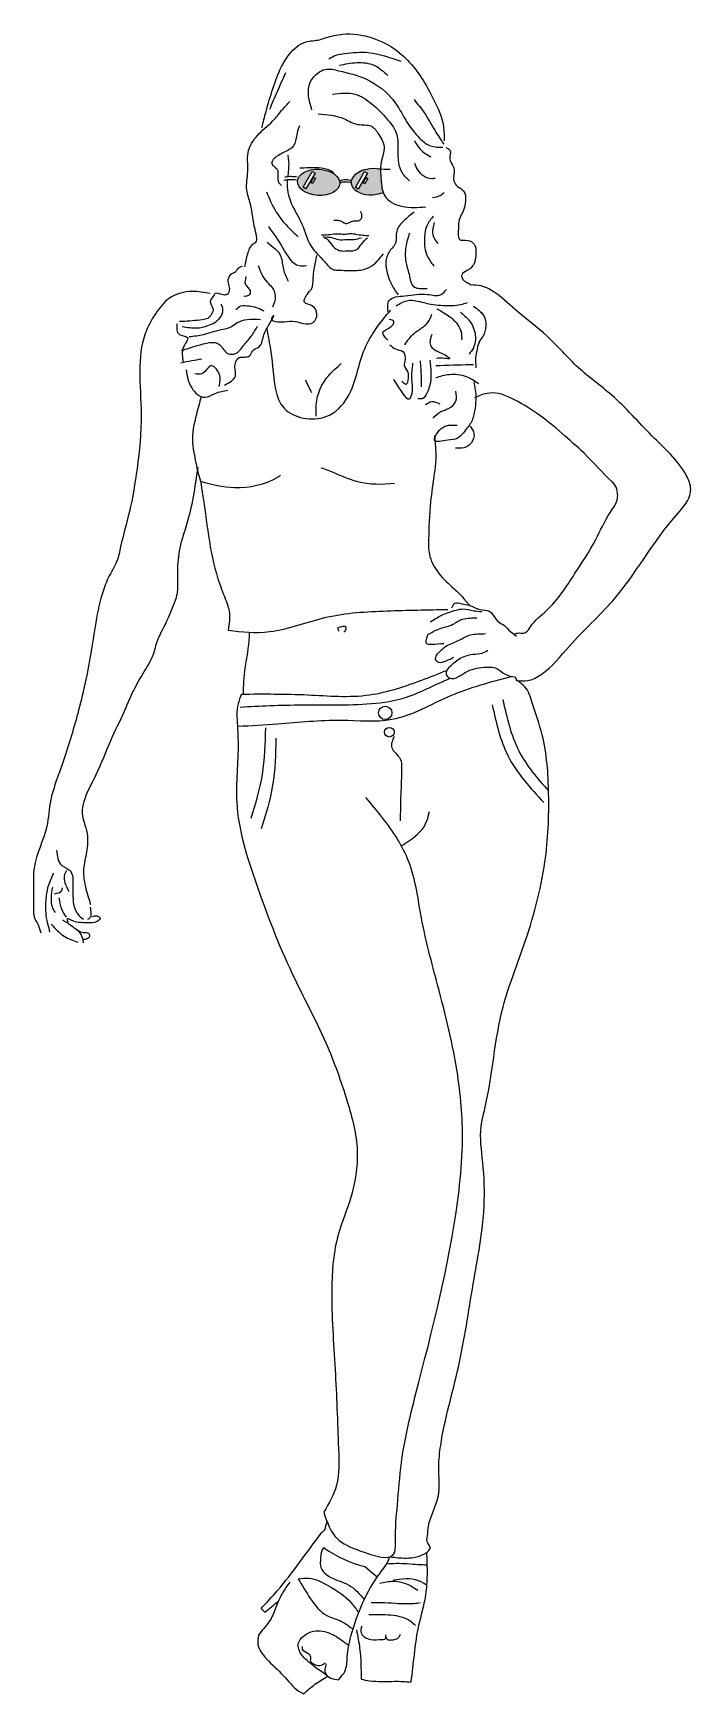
# Model space of a CAD drawing. Header units: millimetres. Extents: x -278 to 434, y 5 to 1805.
import ezdxf

# ---------------------------------------------------------------- set-up
doc = ezdxf.new("R2010")
doc.units = ezdxf.units.MM
doc.layers.add('ceco.net 135', color=7, linetype='Continuous')

msp = doc.modelspace()

# ---------------------------------------------------------------- hatches: boundary and pattern name
at = {"layer": 'ceco.net 135'}
h = msp.add_hatch(color=256, dxfattribs=at)
edge = h.paths.add_edge_path()
edge.add_ellipse((30.9, 1643), major_axis=(-22.9, 1.3), ratio=0.617445, start_angle=0, end_angle=360)
h.paths.add_polyline_path([(27.6, 1647.4), (24.4, 1641.7), (22.5, 1642.8), (25.7, 1648.4)], flags=16)
h.paths.add_polyline_path([(17.2, 1635.8), (14.2, 1637.6), (24.1, 1654.8), (27.1, 1653.1)], flags=16)
h = msp.add_hatch(color=256, dxfattribs=at)
edge = h.paths.add_edge_path()
edge.add_ellipse((89, 1643.7), major_axis=(-22.8, -1.6), ratio=0.617445, start_angle=244.3435, end_angle=478.6079)
edge.add_spline(control_points=[(100.8, 1632.1), (99.3, 1636.3), (98.6, 1645), (97.9, 1653.4), (98, 1657.1)], knot_values=[11.08301, 11.08301, 11.08301, 11.08301, 12.448252, 13.566037, 13.566037, 13.566037, 13.566037], degree=3, periodic=0)
h.paths.add_polyline_path([(82.5, 1648.2), (84.3, 1647.2), (81.1, 1641.5), (79.2, 1642.6)], flags=16)
h.paths.add_polyline_path([(73.9, 1635.6), (70.9, 1637.4), (80.8, 1654.6), (83.8, 1652.9)], flags=16)

# ---------------------------------------------------------------- linework, layer by layer
for p, q in [((172.2, 1117.3), (169.8, 1114.4)), ((34.1, 179.4), (37.8, 182.7)), ((80.9, 142.9), (94.4, 131.6)), ((-31.3, 97.6), (-27.3, 93.3)), ((66.3, 76.4), (68.2, 75.4)), ((59.3, 60.6), (63.7, 57.6))]:
    msp.add_line(p, q, dxfattribs=at)
for points in [[(14.2, 1637.6), (24.1, 1654.8), (27.1, 1653.1), (17.2, 1635.8)], [(22.5, 1642.8), (25.7, 1648.4), (27.6, 1647.4), (24.4, 1641.7)], [(70.9, 1637.4), (80.8, 1654.6), (83.8, 1652.9), (73.9, 1635.6)], [(79.2, 1642.6), (82.5, 1648.2), (84.3, 1647.2), (81.1, 1641.5)]]:
    msp.add_lwpolyline(points, close=True, dxfattribs=at)
for centre, radius in [((103.1, 1068), 7.23), ((107.6, 1047.1), 5.24)]:
    msp.add_circle(centre, radius, dxfattribs=at)
msp.add_arc((116.3, 278.6), 140.3, 235.8565, 255.3657, dxfattribs=at)
msp.add_ellipse((30.9, 1643), major_axis=(-22.9, 1.3), ratio=0.617445, dxfattribs=at)
msp.add_ellipse((89, 1643.7), major_axis=(-22.8, -1.6), ratio=0.617445, start_param=4.264599, end_param=8.353284, dxfattribs=at)
for points in [[(-30.5, 1702.4), (-26.1, 1719.7), (-18.6, 1744.5), (-9.2, 1768.4), (-0.7, 1781.8), (17.1, 1795.2), (32, 1797.6), (38.5, 1799.6), (56.9, 1803.6), (89.1, 1799.6), (127.4, 1775.3), (155.2, 1733.6), (166.1, 1703.8), (167.1, 1688)], [(42, 1776.8), (49.9, 1780.8), (59.3, 1782.7), (84.7, 1783.7), (119.9, 1774.3)], [(23.6, 1721.7), (20.1, 1736.6), (21.1, 1749.5), (30.1, 1761.4), (38, 1765.4), (52.9, 1763.9), (82.2, 1755), (114, 1729.2), (126.9, 1707.8), (138.3, 1692.9), (152.2, 1682.5), (165.6, 1681)], [(53.4, 1769.8), (72.3, 1772.8), (91.1, 1769.8), (106, 1758.9)], [(-22.1, 1722.2), (-13.6, 1741.6), (-4.7, 1761.9)], [(-48.9, 1551.4), (-45.9, 1565.3), (-40, 1576.2), (-36.5, 1579.2), (-36, 1582.2), (-38, 1592.1), (-43, 1619.4), (-46.9, 1634.8), (-45.9, 1654.6), (-44.9, 1677.9), (-33.5, 1695.8), (-17.1, 1711.2), (-8.2, 1722.1), (-0.3, 1730.5)], [(45.9, 1738.6), (70.3, 1738.6), (89.1, 1727.7), (104.5, 1712.3), (115, 1696.4), (116.9, 1680.5), (117.4, 1664.6), (121.4, 1653.2), (129.4, 1644.8)], [(134.3, 1732.6), (145.2, 1718.7), (156.7, 1699.4), (166.6, 1684.5)], [(30.5, 1717.2), (58.8, 1711.8), (73.2, 1705.8), (88.1, 1703.8), (96.1, 1694.9), (102, 1680), (99.1, 1667.1), (98.6, 1645.8), (102.5, 1628.4), (120.9, 1617), (147.2, 1616.5)], [(10.1, 1704.1), (7.2, 1694.5), (3.6, 1682.4), (-4.7, 1676.4), (-17.2, 1668.7), (-19.9, 1663.9), (-16.9, 1659.8), (-13.9, 1656.8), (-13.3, 1650), (-12.2, 1642.5), (-9.2, 1639.6)], [(134.8, 1688), (140.8, 1679), (152.7, 1670.6)], [(168.6, 1680.8), (173.6, 1677.3), (173.1, 1671.9), (174.1, 1664.9), (177.5, 1658.5), (177.5, 1652), (177.5, 1644.6), (181.5, 1638.6), (188, 1633.7), (190, 1622.7), (188, 1612.8), (184.5, 1605.9), (182.5, 1598.9), (182.5, 1593), (183.5, 1581.1), (192.4, 1580.1), (199.4, 1576.1), (201.4, 1566.2), (199.9, 1556.3), (191.9, 1547.3), (186, 1542.9), (188.5, 1536.4), (191.9, 1534.4), (195.9, 1531.9)], [(134.7, 1663.9), (138.1, 1656.6), (153.7, 1647.2), (157.6, 1647.7)], [(-6.4, 1645.4), (-2.7, 1646), (3.7, 1646.1), (6.8, 1645.8)], [(-5.8, 1648.8), (-2, 1649.4), (4.4, 1649.4), (7.5, 1649.1)], [(-25.5, 1632.7), (-15.1, 1610.8), (-2.7, 1595), (8.7, 1584)], [(154.3, 1626.5), (162.6, 1628.7), (167.1, 1632.1)], [(47.4, 1602.1), (51.8, 1601.9), (55.4, 1600.9), (61.6, 1598.4), (65.1, 1600), (69.2, 1601.2), (74, 1601.4), (76.5, 1603), (77.9, 1605.8), (76.3, 1611.5)], [(134.3, 1610.8), (123.4, 1601.4), (115.5, 1590), (113.5, 1575.6), (109.5, 1570.6), (104.1, 1559.2), (105.1, 1544.8), (113, 1527), (117, 1521)], [(155.2, 1606.4), (148.2, 1596), (145.8, 1584), (147.8, 1565.2), (155.7, 1552.3)], [(-23.5, 1595), (-7.7, 1571.6), (9.7, 1552.8), (17.7, 1552.8)], [(34.2, 1586.1), (43.2, 1586.6), (51.6, 1587.3), (56.3, 1587), (60.1, 1587), (65.8, 1587.5), (70.9, 1587), (78.7, 1585.7), (85.5, 1585.5)], [(35.5, 1584.4), (41, 1580.6), (46.8, 1573.5), (53.2, 1569.3), (60, 1568.6), (63.4, 1568.9), (69.3, 1569.1), (74, 1571.8), (77.6, 1576.4), (83.8, 1583)], [(38.8, 1584.1), (45.2, 1583.1), (52.3, 1581), (61.8, 1581), (65.2, 1581), (69.3, 1581), (77.3, 1583)], [(129.4, 1588), (125.4, 1573.1), (125.4, 1557.2), (128.9, 1543.3), (134.8, 1529.5), (140.3, 1528), (148.7, 1528)], [(156.2, 1599.4), (154.7, 1586.5), (160.2, 1576.6)], [(-25, 1578.1), (-10.1, 1562.7), (-7.2, 1548.8), (-2.2, 1535.9)], [(-51.9, 1552.2), (-57.3, 1548.7), (-59.3, 1545.8), (-63.3, 1543.8), (-67.3, 1537.3), (-66.3, 1530.9), (-65.8, 1527.9), (-67.8, 1521.9), (-71.2, 1520.9), (-81.2, 1522.4), (-83.6, 1519), (-86.6, 1514), (-83.6, 1506.1), (-85.1, 1500.1), (-89.1, 1495.6), (-95.1, 1494.1), (-116.9, 1492.2), (-119.9, 1492.2)], [(-71.2, 1423.2), (-59.3, 1433.1), (-59.8, 1443), (-55.3, 1453), (-43.9, 1454.9), (-40.4, 1460.4), (-33.5, 1464.9), (-28.5, 1477.8), (-24.6, 1485.7), (-18.1, 1498.6), (-20.1, 1495.6), (-9.7, 1491.7), (2.3, 1492.7), (25.1, 1491.2), (29.1, 1500.1), (24.1, 1509), (15.7, 1513), (21.1, 1524.9), (23.1, 1527.4), (25.1, 1539.3), (26.1, 1548.7), (29.1, 1563.6)], [(-34.5, 1552.8), (-25, 1534.9), (-20.1, 1529.9), (-16.1, 1519.5), (-19.1, 1507.6)], [(-47.9, 1540.8), (-48.4, 1532.4), (-43.4, 1525.4), (-43.4, 1522.4), (-47.4, 1519.5), (-49.9, 1519.5)], [(-86.6, 1522.6), (-106, 1524.7), (-130.5, 1517.5), (-145.6, 1501), (-157.1, 1478.7), (-162.9, 1439.1), (-161.4, 1391.6), (-165.8, 1332.6), (-174.2, 1286.1), (-183.6, 1248.3), (-187.7, 1232.4), (-197.1, 1214.3), (-200.9, 1205.2), (-215.5, 1135), (-229.2, 1070.9), (-245.7, 1016.3), (-254.4, 991.1), (-259.4, 973.8), (-263.7, 945), (-277.4, 900.2), (-278.1, 880), (-278.1, 854.1)], [(115, 1509.1), (127.9, 1515.1), (144.8, 1512.6), (165.6, 1509.6), (185, 1510.6), (192.4, 1512.6)], [(-116.9, 1486.7), (-101, 1485.2), (-89.1, 1487.7), (-75.7, 1496.6), (-72.7, 1504.6), (-74.7, 1511)], [(-32, 1494), (-46.4, 1494), (-57.4, 1490.6), (-63.4, 1486.4), (-75.2, 1483), (-93.9, 1477.9), (-109.2, 1475.4)], [(-58.8, 1505.1), (-53.4, 1509), (-44.4, 1509), (-36.5, 1507.5), (-28.5, 1503.6)], [(106, 1471.9), (100.6, 1480.3), (109, 1486.3), (112.5, 1492.2), (107.5, 1494.2)], [(124.4, 1466.9), (134.3, 1479.3), (149.2, 1491.2), (153.7, 1500.2)], [(159.2, 1506), (170.1, 1499.4), (181.4, 1489.1), (185.6, 1479.6), (185.9, 1472.3)], [(184.5, 1502.2), (194, 1493.4), (200.7, 1477.2), (198.6, 1463.8), (194, 1456.8)], [(198.6, 1508.9), (209.9, 1498.3), (212, 1487.4), (208.8, 1475.8), (205.3, 1470.8), (202.8, 1462.4), (201.1, 1452.9), (201.4, 1442)], [(-122.8, 1489.8), (-119.4, 1477.9), (-110.9, 1474.5), (-113.4, 1468.6), (-116, 1463.5), (-116, 1448.2)], [(-117.7, 1460.9), (-100.7, 1466), (-76.1, 1466.9), (-67.6, 1457.5), (-59.1, 1457.5), (-50.6, 1466), (-42.1, 1476.2), (-35.3, 1487.2)], [(108.1, 1467), (114.1, 1462.4), (122.2, 1459.6), (124.7, 1451.1), (123.6, 1444.8), (127.5, 1437.1), (127.8, 1430.7), (125.7, 1424), (121.1, 1427.6)], [(-118.5, 1447.4), (-106.6, 1449.9), (-95.6, 1451.6)], [(-112.6, 1439.7), (-106.6, 1420.2), (-92.2, 1410), (-81.2, 1414.3), (-67.6, 1417.7)], [(-76.9, 1421.9), (-76.9, 1435.5), (-86.3, 1444), (-91.4, 1438.9), (-95.6, 1435.5), (-103.2, 1435.5)], [(28.3, 1389.7), (28.3, 1402.4), (41.9, 1433.8), (55.5, 1446.5)], [(112, 1429.3), (121.8, 1414.5), (129.2, 1408.2), (131.7, 1412.4), (132.1, 1429.3), (133.1, 1446.9)], [(151.4, 1450.1), (151.4, 1423.3), (148.6, 1415.2), (143.3, 1408.5), (138.4, 1408.5)], [(140.9, 1449.4), (141.6, 1441.3), (141.9, 1431.1), (141.9, 1421.2)], [(158.1, 1444.4), (195.1, 1445.5), (198.6, 1445.5)], [(16.4, 1428.7), (23.2, 1415.1)], [(199, 1426.8), (201.4, 1409.6), (200.4, 1398.3), (197.2, 1385), (189.8, 1374.1), (181.4, 1365.6), (170.8, 1363.5), (156.4, 1363.5), (159.9, 1371.6), (167.6, 1378.6), (176.1, 1380), (181, 1379.7)], [(157.8, 1431.4), (172.6, 1434.9), (190.9, 1432.5), (204.2, 1425.1)], [(162.7, 1402.6), (153.5, 1405), (146.8, 1401.9)], [(154.9, 1387.4), (163.4, 1394.5), (171.8, 1398), (179.6, 1405.7), (179.6, 1416.6)], [(195.1, 1378.6), (199.3, 1370.9), (196.1, 1360.3), (188.4, 1355.4), (179.2, 1355)], [(-100.1, 1333.9), (-112.5, 1270.8), (-118.9, 1249.8), (-122, 1225), (-122, 1208.5), (-122, 1200.9), (-125.9, 1186.3), (-138.6, 1157.7), (-143.7, 1146.9), (-148.8, 1130.3), (-158.9, 1111.9), (-172.9, 1085.6), (-179.9, 1069.7), (-194.5, 1037.9), (-210.4, 1001), (-222.5, 975), (-225.3, 962.8), (-223.2, 949.5), (-220, 937.4), (-220.6, 917.1), (-223.8, 898.7), (-221.2, 877), (-216.2, 860.5)], [(175.2, 1181.9), (178.6, 1186.9), (186, 1186.3), (194.1, 1184.7), (205.9, 1180.1), (215.8, 1178.2), (222.6, 1170.2), (225.7, 1166.8), (232.8, 1162.4), (236.8, 1158.1), (245.5, 1151.3)], [(149.4, 1152.8), (160.7, 1158.8), (176.3, 1164), (186.9, 1169.6), (194.9, 1170.8), (202.3, 1171.1)], [(152, 1166.8), (163.8, 1173.6), (179.9, 1179.4), (187, 1180.7), (199, 1178.8), (207.7, 1177.9)], [(53.3, 1156.5), (51.8, 1160.1), (55.9, 1161.6), (60, 1161.6), (60, 1157.6), (58.4, 1155.5)], [(149.4, 1152.8), (147.9, 1149), (147.4, 1143.7), (152.7, 1142.5), (166.7, 1143.4)], [(158.5, 1130.5), (170.2, 1141), (183.2, 1146.8), (195.5, 1152.7), (203.3, 1153.6), (211.9, 1153.9)], [(172.2, 1117.3), (183.4, 1126.6), (197.9, 1131.5), (208.1, 1132.8), (214.3, 1135.9)], [(158.5, 1130.5), (157.3, 1126.1), (160.7, 1123.1), (169.1, 1124.5), (177.5, 1128.3)], [(169.8, 1114.4), (169.3, 1109.4), (172.5, 1106), (182.6, 1107.3), (190.4, 1112.2), (210.2, 1117.4), (223.9, 1116.1), (233, 1109.9), (243.8, 1107)], [(-56.7, 1053.6), (-13.5, 1056.1), (55.5, 1060.2), (110.3, 1061.1), (174.3, 1086.8), (239.9, 1107.5)], [(108.8, 153.5), (125.7, 152.1), (147.5, 157.8), (151.2, 161.5), (151.8, 163.6), (149.2, 168.1), (148.9, 176.7), (150, 186.5), (160.4, 218.5), (161.2, 250.9), (163.2, 274.1), (182.4, 358.9), (198.5, 449.4), (210.2, 533), (208.8, 580.9), (207.1, 620.1), (211.1, 639.3), (230.8, 749.6), (253, 815.2), (276.2, 906.5), (280.2, 980.6), (273.2, 1044.2), (262.4, 1079.1), (254.4, 1096.3), (245, 1103.5)], [(219, 1076.8), (236.3, 1021), (274.9, 970.9)], [(-26.8, 1052), (-30.3, 1001.1), (-42.6, 953.7)], [(-15.3, 1040.6), (-18.9, 989.7), (-31.2, 942.3)], [(112.7, 1042.5), (110.2, 1030.3), (119.4, 1018.1), (120.9, 1008.5), (119.9, 979.5), (119.4, 951)], [(-253, 919.4), (-247.2, 902.5), (-238.1, 896.7), (-235.5, 885.7), (-235.4, 868.5), (-229.7, 849.5), (-223.9, 844.3)], [(-260.2, 830.5), (-264.5, 850.9), (-264.5, 864.9), (-262, 879.7), (-256.2, 894.4)], [(-242.5, 897.3), (-244.7, 891.5), (-244, 884), (-239.7, 874.3)], [(-257.6, 879), (-259, 867.5), (-258, 857.8), (-254.7, 851.7)], [(-255.4, 872.1), (-247.5, 875.4), (-246.8, 878.3)], [(-250.5, 867.6), (-247.8, 855.6), (-242.7, 846.7)], [(-278.1, 854.1), (-277.4, 847), (-273.1, 838.4), (-270.2, 829.7)], [(-214.1, 847.4), (-209.4, 848.1), (-205.8, 845.6), (-209.1, 842), (-219.5, 840.5), (-229.2, 840.9), (-237.1, 843.4), (-241.8, 844.5), (-241.1, 842.3), (-240.3, 841.3)], [(-216.6, 857.4), (-215.9, 850.6), (-216.3, 846.6), (-219.5, 844.1)], [(-258.9, 839.1), (-244.7, 825.9), (-230.1, 819.7)], [(-223.8, 819), (-227.8, 830.1), (-233.2, 834.4)], [(-31.3, 97.6), (-13.6, 116.9), (10.1, 147.2), (34.1, 179.4)], [(8.9, 129.5), (22.3, 107.8), (40, 89.7), (55.7, 83.4), (66.3, 76.4)], [(97.1, 124.7), (111.6, 127), (130.9, 121.9), (138.4, 117.2)], [(-0.2, 125.9), (-8.4, 114.1), (-14.3, 101.5), (-20.6, 86.6), (-31.3, 72.4), (-34.4, 68.5)], [(-27.3, 93.3), (-13.2, 105.1)], [(85.2, 90.8), (109.3, 90.4), (130.1, 84.1), (136, 79)], [(88, 103.8), (102.6, 103.8), (117.1, 103), (134.4, 103), (141.1, 103.8)], [(41, 23.9), (20.3, 39.4), (9.3, 53.5), (8.9, 59.4), (14.4, 67.3), (25.4, 72.8), (44.3, 70.1), (59.3, 60.6)], [(71.9, 74.3), (75.4, 54.2), (77, 20.8)], [(77.4, 78.2), (77, 71.2), (84.5, 64.5), (96.7, 63.7), (103.7, 65.3), (103.7, 68.8)], [(-34.4, 68.5), (-34.8, 58.3), (-23.4, 40.6), (-5.3, 22.5), (12, 6.3), (14.8, 5)], [(38, 38.2), (31.7, 35.4), (22.3, 41.7), (22.3, 45.7), (19.5, 48.4), (13.6, 53.2), (13.6, 56.3)], [(103.7, 66.8), (105.3, 64.1), (109.6, 63.3), (117.9, 66.4), (119.5, 69.6)], [(39.2, 37.4), (38.4, 26.8), (44.3, 22.1), (52.6, 20.1)], [(77, 20.8), (86, 19.2), (113.2, 18.5), (122.3, 18.4), (130.9, 17.7)]]:
    msp.add_spline(points, degree=3, dxfattribs=at)
for points, knots in [([(-2.6, 1672.9), (-2.3, 1671), (-1, 1663.6), (-1.8, 1655.7), (-2.4, 1649.7), (-2.5, 1649.3)], [0, 0, 0, 0, 0.00571602, 0.02236747, 0.02362876, 0.02362876, 0.02362876, 0.02362876]), ([(47.6, 1652.1), (47.3, 1652.6), (45.1, 1656.1), (36.3, 1658.1), (25.9, 1659.1), (17.1, 1658.5), (11.9, 1658.4), (10.4, 1658.4)], [0.536094, 0.536094, 0.536094, 0.536094, 0.713762, 1.835677, 2.875102, 3.963442, 4.438847, 4.438847, 4.438847, 4.438847]), ([(73.9, 1653.6), (74.4, 1654), (77.3, 1656.1), (80.9, 1657), (84, 1657.3)], [0.361661, 0.361661, 0.361661, 0.361661, 0.562443, 1.45539, 1.45539, 1.45539, 1.45539]), ([(-2.8, 1646), (-3.1, 1642.4), (-3.7, 1630), (4.1, 1613.8), (15.2, 1594.7), (19.9, 1573.3), (35.6, 1560.3), (44.5, 1547.7), (58.1, 1547.9), (70.9, 1546.4), (89.3, 1550.5), (96.7, 1559.9), (101.1, 1565.6)], [0.026919, 0.026919, 0.026919, 0.026919, 0.0375341, 0.0641309, 0.0785064, 0.104224, 0.1263408, 0.1398188, 0.1460906, 0.1654182, 0.1792643, 0.200073, 0.200073, 0.200073, 0.200073]), ([(53.6, 1644), (54.9, 1645.8), (59.9, 1646.3), (64.6, 1645.8), (66.3, 1644.5)], [0.325498, 0.325498, 0.325498, 0.325498, 1.043937, 1.57416, 1.57416, 1.57416, 1.57416]), ([(53.8, 1642), (55.2, 1643.5), (59.9, 1643.9), (64.4, 1643.5), (66.1, 1642.3)], [0.368809, 0.368809, 0.368809, 0.368809, 1.043937, 1.562086, 1.562086, 1.562086, 1.562086]), ([(245.7, 1103.2), (249.6, 1102.8), (258.9, 1102), (281, 1113.5), (306.8, 1147.9), (364.1, 1198.2), (396.5, 1260.1), (432.1, 1297), (435.1, 1313.5), (424, 1339), (389.7, 1368.6), (353.9, 1410.7), (310.5, 1440.8), (281.6, 1476.4), (248.5, 1499.6), (227.5, 1521.1), (209.3, 1531.1), (199.5, 1531.7), (195.9, 1531.9)], [0.112611, 0.112611, 0.112611, 0.112611, 1.262139, 2.883339, 7.236764, 14.041935, 25.539371, 28.190569, 28.799067, 30.452363, 36.109963, 42.281823, 46.976935, 51.819346, 55.907549, 59.001603, 60.856106, 61.926104, 61.926104, 61.926104, 61.926104]), ([(106.5, 1501.3), (105.8, 1506.7), (104.5, 1518.7), (128.3, 1519.9), (144.7, 1523.4), (162.5, 1518.6), (167.8, 1524.8), (169.6, 1527)], [0.00056177, 0.00056177, 0.00056177, 0.00056177, 0.01442554, 0.03202122, 0.05639585, 0.07129118, 0.07937187, 0.07937187, 0.07937187, 0.07937187]), ([(-25.3, 1484.4), (-22.8, 1471.2), (-17.6, 1442.9), (-16.5, 1391.3), (37.8, 1380.9), (71, 1415.5), (75.4, 1463.6), (98.2, 1491.3), (109.1, 1504.6)], [0.0021355, 0.0021355, 0.0021355, 0.0021355, 0.0435672, 0.0905479, 0.1367707, 0.1688536, 0.2240104, 0.2745882, 0.2745882, 0.2745882, 0.2745882]), ([(-96.4, 1410.8), (-98.1, 1404.4), (-102.6, 1388.1), (-107.5, 1366.3), (-103.3, 1345.5), (-100.9, 1331.5), (-98.1, 1322.4), (-97.1, 1319.1)], [0.250578, 0.250578, 0.250578, 0.250578, 2.249959, 5.353138, 6.747389, 8.587249, 9.610749, 9.610749, 9.610749, 9.610749]), ([(242.5, 1153.3), (243.9, 1153.9), (247.3, 1155.2), (251.9, 1154), (257.2, 1156), (263.2, 1167.1), (285.7, 1183.3), (307.3, 1217.2), (330.7, 1252.5), (343.1, 1281), (355.2, 1296.8), (355, 1307.4), (353.5, 1313.9), (339.6, 1327.3), (321.8, 1347.1), (294.1, 1371.6), (268.8, 1393), (244.9, 1406.7), (226.9, 1415), (212.6, 1415), (204.5, 1411.5), (200, 1409.6)], [0.0006934, 0.0006934, 0.0006934, 0.0006934, 0.0051872, 0.0113764, 0.0140202, 0.0217047, 0.0470812, 0.0965182, 0.1403934, 0.1737468, 0.1910388, 0.1966062, 0.2050203, 0.2102605, 0.2535776, 0.2853359, 0.3209957, 0.3528897, 0.3677749, 0.3798437, 0.3942286, 0.3942286, 0.3942286, 0.3942286]), ([(156.6, 1368.8), (158.9, 1346.9), (156.1, 1325.6), (151.2, 1292.7), (150.2, 1263), (149.6, 1239.2), (158.6, 1220.1), (175.8, 1203.9), (185.1, 1196), (194.3, 1184.6)], [0, 0, 0, 0, 1.084573, 2.313759, 4.018797, 4.734592, 5.591417, 6.318222, 6.782469, 6.782469, 6.782469, 6.782469]), ([(33.7, 1333.7), (36.1, 1332.9), (49.3, 1328.1), (74.3, 1315.4), (99.7, 1315.6), (113.3, 1316.9)], [5.894855, 5.894855, 5.894855, 5.894855, 6.192379, 7.54853, 9.123728, 9.123728, 9.123728, 9.123728]), ([(-97.1, 1319.1), (-85, 1315.6), (-57.2, 1309.2), (-26, 1315.5), (-11.3, 1324.9), (-10.3, 1325.5)], [0.570689, 0.570689, 0.570689, 0.570689, 2.04377, 3.924981, 4.069883, 4.069883, 4.069883, 4.069883]), ([(-97.1, 1319.1), (-95.5, 1309.2), (-91.5, 1283.6), (-86.4, 1241.9), (-76.5, 1205.2), (-64.1, 1177.9), (-66, 1164.5), (-67, 1157.5)], [0, 0, 0, 0, 3.023987, 7.7562, 12.564006, 14.478443, 16.537512, 16.537512, 16.537512, 16.537512]), ([(-67, 1157.5), (-52, 1155.7), (-15.8, 1152.5), (39.5, 1175.6), (105, 1178.9), (149.1, 1179.8), (171.1, 1180.1)], [0.89895, 0.89895, 0.89895, 0.89895, 5.37842, 11.724539, 18.346019, 24.957924, 24.957924, 24.957924, 24.957924]), ([(-44.5, 1155.5), (-44.4, 1153.9), (-44.5, 1140.8), (-49.6, 1118.7), (-50.7, 1097.9), (-51, 1088.5)], [26.928774, 26.928774, 26.928774, 26.928774, 27.401601, 30.841546, 33.664247, 33.664247, 33.664247, 33.664247]), ([(-54.2, 1074.3), (-43.4, 1075), (-9.1, 1076.9), (50.7, 1076.6), (119.4, 1077.4), (157.6, 1099.1), (173.6, 1105.6)], [0, 0, 0, 0, 0.0324423, 0.1030651, 0.1807706, 0.2324872, 0.2324872, 0.2324872, 0.2324872]), ([(-52.5, 1088.4), (-28.8, 1088.6), (17.4, 1088.8), (74.1, 1083.5), (124.6, 1096.1), (151.8, 1106.8), (169.7, 1114.1)], [0, 0, 0, 0, 0.0714521, 0.1387449, 0.1685711, 0.2265067, 0.2265067, 0.2265067, 0.2265067]), ([(-52.5, 1088.4), (-54, 1084.9), (-58.5, 1074.2), (-57.1, 1055.8), (-55.4, 1020.6), (-62.9, 962.1), (-35.8, 877.8), (-2.8, 791.3), (38.5, 715.9), (61.4, 651.5), (76.5, 594.5), (68.4, 544.7), (48, 497.7), (43.2, 434.2), (49.5, 356.7), (51.7, 286.8), (54.1, 232.5), (42.3, 211.3), (36.4, 202)], [0, 0, 0, 0, 1.140964, 3.462626, 5.349431, 11.805214, 20.828548, 31.397233, 39.701092, 46.470399, 51.945851, 57.145506, 61.204875, 67.267317, 75.943053, 84.507707, 88.502177, 91.736112, 91.736112, 91.736112, 91.736112]), ([(230.5, 1082.6), (234.9, 1063.2), (243.2, 1025.9), (267.8, 997.1), (280.2, 983.5)], [0, 0, 0, 0, 5.849811, 11.260822, 11.260822, 11.260822, 11.260822]), ([(36.4, 202), (40, 190.7), (47.5, 171), (75.7, 159.8), (112.6, 146.7), (114.3, 164.8), (113.7, 181.4), (116.8, 212.4), (120.6, 270), (150, 382.8), (178.9, 496.2), (188.5, 608.5), (182.9, 683.8), (162.3, 765.1), (141.5, 841.2), (135, 896.5), (112.4, 940.3), (94.3, 961.7), (82.2, 976.2)], [0.635628, 0.635628, 0.635628, 0.635628, 3.925676, 6.716706, 10.492762, 11.005664, 11.803277, 15.58053, 20.241967, 29.146189, 50.391011, 55.263138, 62.894308, 72.923275, 80.3598, 86.605207, 89.362265, 95.005486, 95.005486, 95.005486, 95.005486]), ([(120.5, 924), (123.5, 925.8), (134.7, 932.4), (147.8, 944.8), (150.2, 957.7), (150.9, 961.2)], [0.422947, 0.422947, 0.422947, 0.422947, 1.483399, 4.331028, 5.37939, 5.37939, 5.37939, 5.37939]), ([(-246.7, 843.6), (-245.7, 843.1), (-241.1, 840.3), (-234.2, 835.7), (-226.5, 829), (-217.9, 830.8), (-216.5, 823.5), (-221.2, 822.6), (-224.5, 822.3)], [0.63821, 0.63821, 0.63821, 0.63821, 0.754293, 1.23067, 1.658867, 1.901933, 2.031685, 2.350556, 2.350556, 2.350556, 2.350556]), ([(37.6, 162.5), (34.9, 166.1), (32.1, 148.6), (33.2, 139.5), (45.6, 128.5), (64.8, 125.1), (75.3, 113.2), (80.4, 107.2)], [0, 0, 0, 0, 0.01344526, 0.02379377, 0.03464882, 0.05790545, 0.08090029, 0.08090029, 0.08090029, 0.08090029]), ([(52.6, 20.1), (55.8, 24.1), (61.6, 30.6), (61.5, 47.6), (66.6, 72.7), (77.8, 103.8), (92.7, 130.9), (105.6, 145.8), (107.5, 152.3), (107.8, 153.4)], [0, 0, 0, 0, 0.928599, 2.564848, 4.802702, 8.684922, 12.369412, 14.104602, 14.424235, 14.424235, 14.424235, 14.424235]), ([(104.7, 145.8), (108.2, 146.1), (119.5, 146.9), (134.1, 145.3), (145.1, 144.9), (148.3, 144.8)], [0.562002, 0.562002, 0.562002, 0.562002, 1.618043, 3.982543, 4.932531, 4.932531, 4.932531, 4.932531]), ([(147.9, 158.1), (148, 154.8), (148.4, 145), (148.6, 127.9), (146.1, 103.2), (137.8, 77), (134.3, 46.9), (132.1, 27.8), (130.9, 17.7)], [0.946053, 0.946053, 0.946053, 0.946053, 1.929203, 3.896139, 6.072618, 9.345633, 12.088389, 15.138115, 15.138115, 15.138115, 15.138115]), ([(8.9, 129.5), (12.7, 130), (24.2, 131.6), (44.2, 120.8), (63.4, 108.8), (71.8, 96.5), (74.2, 92.7)], [0, 0, 0, 0, 0.01144125, 0.0342443, 0.065175, 0.07854634, 0.07854634, 0.07854634, 0.07854634]), ([(111.7, 128.3), (121.1, 129.7), (134.1, 131.5), (144.9, 124.9), (147.9, 123)], [0, 0, 0, 0, 0.02716075, 0.03747937, 0.03747937, 0.03747937, 0.03747937]), ([(14.8, 5), (18.8, 8.6), (26.8, 15.9), (36.1, 21.3), (41, 23.9)], [0.00218833, 0.00218833, 0.00218833, 0.00218833, 0.01813968, 0.0346139, 0.0346139, 0.0346139, 0.0346139])]:
    msp.add_open_spline(points, degree=3, knots=knots, dxfattribs=at)
for points in [[(95.3, 1657.5), (99.8, 1657.5), (104.1, 1657.4), (108.4, 1657.3)], [(188.8, 1111.3), (189.2, 1111.4), (189.6, 1111.5), (190.1, 1111.7)], [(243.8, 1107), (244.5, 1105.6), (245.2, 1104.2), (245.9, 1102.9)], [(37.8, 182.7), (38.5, 185.6), (39.3, 188.5), (40.1, 191.5)]]:
    msp.add_open_spline(points, degree=3, dxfattribs=at)
at = {"layer": 'ceco.net 135', "start_tangent": (0.041083, 0.999156)}
msp.add_spline([(153.5, 1478.2), (152.1, 1466.6), (162.3, 1458.5), (169, 1455.4), (172.9, 1451.8), (167.6, 1452.2), (158.5, 1452.2)], degree=3, dxfattribs=at)

doc.saveas('drawing.dxf')
